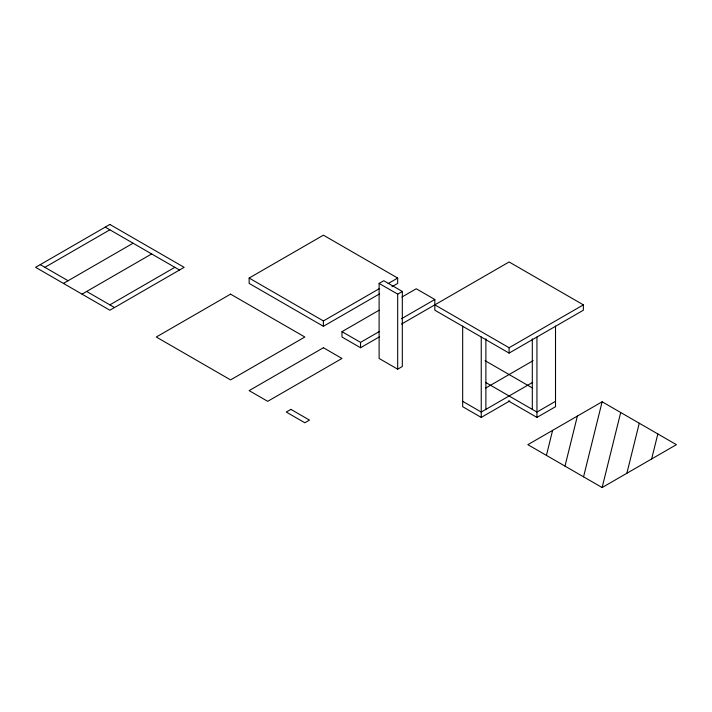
<?xml version="1.0" encoding="UTF-8"?>
<svg xmlns="http://www.w3.org/2000/svg" width="712" height="712" viewBox="0 0 712 712"><rect width="100%" height="100%" fill="white"/><g stroke="black" fill="none" stroke-linecap="round" stroke-linejoin="round"><path stroke-width="1.07" d="M546.424 455.386L552.61 430.377M564.99 466.111L577.37 416.084M583.555 476.826L602.13 401.782L676.4 444.671L602.13 487.551L527.85 444.671L602.13 401.782M602.13 487.551L620.695 412.506M626.88 473.257L639.26 423.231M651.64 458.964L657.835 433.946M44.883 267.329L109.871 229.807M63.457 283.412L133.082 243.21M82.022 294.136L151.656 253.935M109.871 304.852L174.867 267.329M379.594 293.86L323.408 326.292L249.138 283.412L249.138 278.054L323.408 235.174L397.688 278.054L397.688 283.412L391.974 286.714M379.113 283.412L383.759 280.733L402.325 291.448L402.325 366.493L397.688 369.181L379.113 358.456L379.113 283.412L397.688 294.136L402.325 291.448M249.138 278.054L323.408 320.934L379.594 288.502M388.165 283.554L397.688 278.054M379.594 336.74L360.548 347.732L341.983 337.016L341.983 331.659L379.113 310.218M401.969 297.02L416.253 288.769L434.827 299.494L434.827 310.209L509.098 353.099L583.368 310.209L583.368 304.852L509.098 261.972L401.497 324.094M341.983 331.659L360.548 342.374L379.594 331.383M401.497 318.736L434.827 299.494M434.827 304.852L509.098 347.732L583.368 304.852M485.531 388.147L533.137 360.655M532.665 382.371L481.241 412.061L462.675 401.337M462.675 326.14L462.675 406.694L481.241 417.419L509.81 400.927M555.52 401.337L536.946 412.061L485.531 382.371M508.386 400.927L536.946 417.419L555.52 406.694L555.52 326.14M485.05 360.655L532.665 388.147M105.234 227.128L179.504 270.008M40.246 264.65L68.094 280.733M86.659 291.457L114.516 307.531M536.946 337.016L536.946 417.419M532.309 338.752L532.309 409.382M509.098 347.732L509.098 353.099M485.887 338.752L485.887 409.382M481.241 337.016L481.241 417.419M397.688 294.136L397.688 369.181M360.548 342.374L360.548 347.732M323.408 320.934L323.408 326.292M109.871 224.449L35.6 267.329L109.871 310.218L184.15 267.329L109.871 224.449M230.572 294.136L156.293 337.016L230.572 379.897L304.843 337.016L230.572 294.136M323.408 347.732L249.138 390.621L267.703 401.337L341.983 358.456L323.408 347.732M290.914 409.382L286.277 412.061L304.843 422.777L309.489 420.098L290.914 409.382"/></g></svg>
